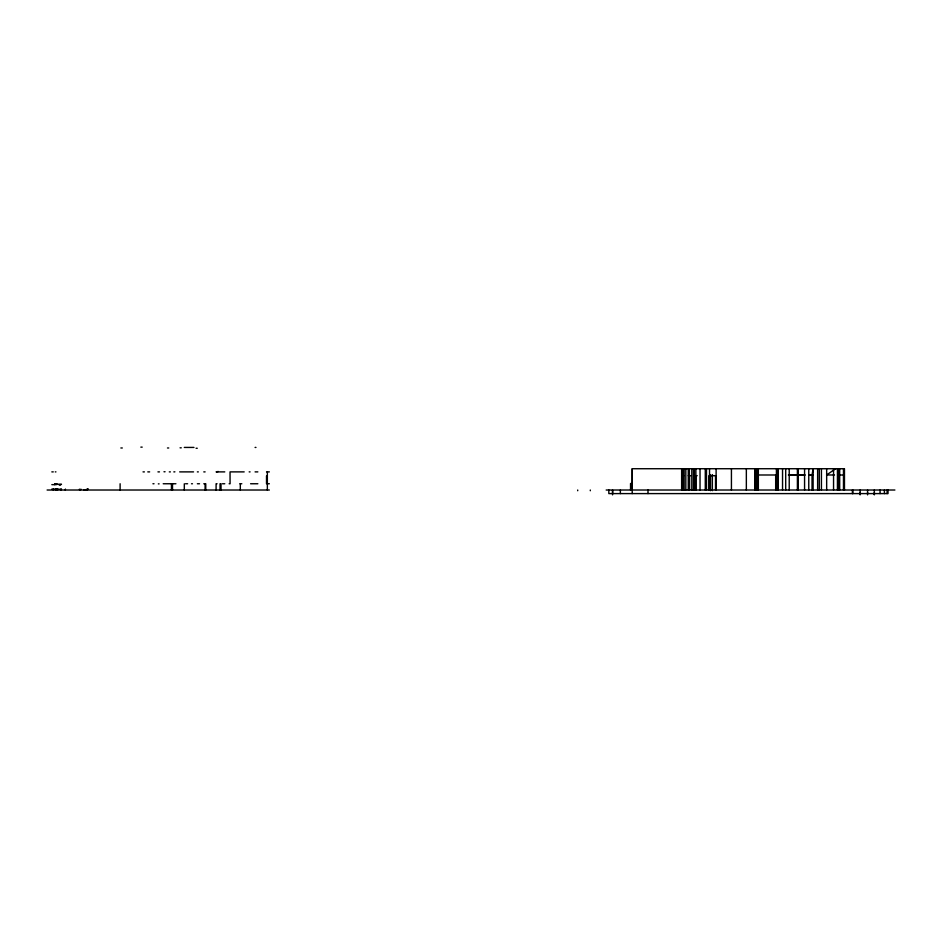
<?xml version="1.0" encoding="UTF-8"?>
<svg xmlns="http://www.w3.org/2000/svg" width="942" height="942" viewBox="0 0 942 942"><rect width="100%" height="100%" fill="white"/><g stroke="black" fill="none" stroke-linecap="round" stroke-linejoin="round"><path stroke-width="1.41" d="M612.559 494.868L612.594 490.017L612.559 493.596M860.14 492.442L860.128 494.868L860.128 490.017M867.57 494.868L867.582 492.442M874.364 492.442L874.341 494.868L874.341 490.017M80.2 490.017L81.024 489.204L79.976 490.017M835.566 468.727L826.664 474.98L834.471 474.98M86.24 490.017L88.207 489.204L84.121 490.017M86.087 490.017L88.207 489.204L84.262 490.017M789.219 475.003L804.68 474.98M808.895 474.968L813.111 474.968L809.19 475.015M140.853 447.132L142.195 447.132M184.291 447.426L193.958 447.426M255.082 447.426L255.965 447.426M180.075 447.815L181.264 447.815M120.87 447.98L122.307 447.98M167.476 447.98L168.736 447.98M196.089 448.262L197.255 448.262M218.309 471.495L216.095 471.883L224.773 471.883M163.979 471.754L165.05 471.754M173.846 471.883L174.894 471.836M51.834 471.883L53.27 471.883M55.284 471.883L55.931 471.883M143.031 471.883L144.373 471.883M147.8 471.883L149.637 471.883M157.95 471.883L159.469 471.883M179.675 471.883L193.546 471.883M197.361 471.883L198.315 471.883M203.79 471.883L205.097 471.883M244.178 471.883L230.036 471.883L230.084 483.752L229.13 483.752M249.171 471.883L250.077 471.883M255.082 471.883L257.849 471.883M266.515 471.883L269.365 471.883M755.602 474.992L776.408 474.992M838.439 475.015L842.584 475.015M681.643 475.686L683.762 475.686M688.272 475.686L690.674 475.686M694.36 475.686L697.198 475.686M716.12 475.686L708.914 475.686L708.914 490.017M267.351 475.969L266.515 475.969L266.515 483.752L269.365 483.752M632.4 483.505L630.539 483.505L630.539 490.017M152.934 483.752L154.017 483.752M163.213 483.752L175.918 483.752M185.574 483.752L187.611 483.752M191.509 483.752L192.462 483.752M197.361 483.752L199.516 483.752M203.79 483.752L205.756 483.752L205.756 490.017M217.06 483.752L216.095 483.752L216.095 490.017M222.465 483.752L224.773 483.752M239.904 483.752L241.811 483.752M250.584 483.752L257.849 483.752M158.338 483.87L159.092 483.87M54.624 484.058L56.897 484.058M57.556 484.117L60.877 484.718M51.834 484.647L55.931 484.647M58.757 484.647L59.77 484.718M59.97 484.718L61.501 484.117M51.834 489.086L59.252 489.086M60.759 489.086L61.501 489.086M65.445 489.086L65.222 490.017M47.1 490.017L269.365 490.017M606.177 490.017L894.9 490.017M788.372 475.003L805.08 475.015M55.731 484.058L56.414 484.117M888.035 490.017L888.035 493.596L608.826 493.596L608.826 490.017M887.117 490.017L887.117 493.596M884.408 490.017L884.408 493.596M880.063 490.017L880.063 493.596M867.57 490.017L867.57 493.596M852.863 490.017L852.863 493.596M852.392 490.017L852.392 493.596M844.468 490.017L844.468 468.727L632.2 468.727L632.2 493.596M844.15 468.727L844.15 490.017M843.832 468.727L843.832 475.015M843.479 468.727L843.479 490.017M839.687 468.727L839.687 490.017M838.439 468.727L838.439 490.017M838.168 468.727L838.168 490.017M837.779 468.727L837.779 490.017M837.438 468.727L837.438 490.017M833.552 468.727L833.552 490.017M826.664 468.727L826.664 490.017M821.424 468.727L821.424 490.017M819.281 468.727L819.281 490.017M817.632 468.727L817.632 490.017M813.111 490.017L813.111 468.727L812.039 475.015L812.039 490.017M808.766 468.727L808.766 490.017M804.574 468.727L804.574 490.017M798.263 468.727L798.263 490.017M797.391 468.727L797.391 490.017M789.219 468.727L789.219 490.017M785.699 468.727L785.699 490.017M782.543 468.727L782.543 490.017M778.28 468.727L778.28 490.017M777.539 468.727L777.539 490.017M776.408 468.727L776.408 490.017M775.678 474.992L775.678 490.017M758.345 468.727L758.345 490.017M757.615 468.727L757.615 490.017M756.591 468.727L756.591 490.017M756.249 468.727L756.226 490.017M755.496 468.727L755.496 490.017M755.154 468.727L755.154 490.017M754.778 468.727L754.778 490.017M746.347 468.727L746.347 490.017M731.428 468.727L731.428 490.017M716.12 468.727L716.12 490.017M715.52 475.686L715.52 490.017M712.364 474.58L712.364 490.664M710.503 474.58L710.503 490.664M709.514 468.727L709.514 490.017M706.5 468.727L706.5 490.017M705.287 468.727L705.287 490.017M700.036 468.727L700.036 490.017M695.879 468.727L695.879 490.017M695.679 475.686L695.679 490.017M694.36 468.727L694.36 490.017M693.477 468.727L693.477 490.017M691.805 468.727L691.805 490.017M689.556 475.686L689.556 490.017M689.344 468.727L689.344 490.017M688.272 468.727L688.272 490.017M685.823 468.727L685.823 490.017M684.151 468.727L684.151 490.017M682.832 468.727L682.832 490.017M682.467 468.727L682.42 490.017M681.937 468.727L681.937 490.017M681.737 468.727L681.737 490.017M681.643 468.727L681.643 490.017M648.002 490.017L648.002 493.596M632.294 468.727L632.247 490.017M620.366 490.017L620.366 493.596M590.304 490.017L590.304 490.747M577.705 490.017L577.705 490.747M267.351 471.883L267.351 490.017M240.316 483.752L240.316 490.017M221.017 490.017L221.017 483.752L220.039 483.752L220.039 490.017M205.097 483.752L205.097 490.017M184.314 483.752L184.314 490.017M172.504 483.752L172.504 490.017M171.456 483.752L171.456 490.017M170.372 471.883L169.301 471.883M120.117 483.752L120.117 490.017M60.877 489.086L60.877 490.017M60.005 484.117L60.005 484.718M57.556 489.086L57.556 490.017M56.767 484.058L56.767 484.647M56.449 489.086L56.449 490.017M56.414 489.086L56.414 490.017M55.731 489.086L55.731 490.017M55.602 489.086L55.602 490.017M54.707 484.058L54.707 484.647M53.27 489.086L53.27 490.017M80.035 490.017L79.375 489.204L80.011 490.017"/></g></svg>
